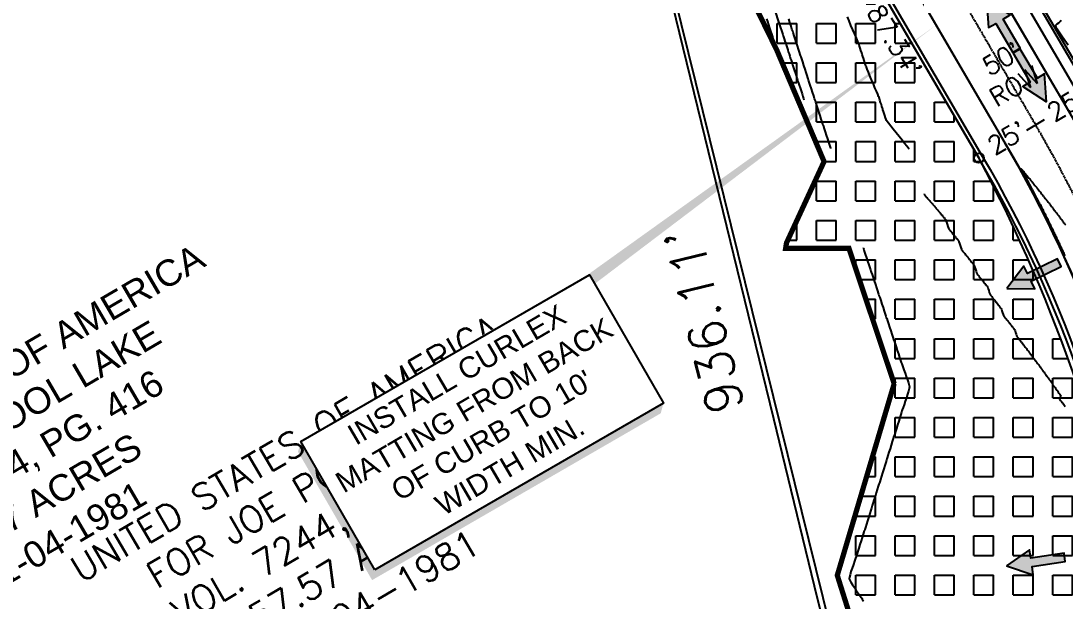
# Model space of a CAD drawing. Header units: feet. Extents: x 23 to 2149517, y -26 to 355304.
# Drawn here: x 2137040 to 2137437.8, y 340673.6 to 340894.4 of the extents above; entities that cross this region are included whole.
import ezdxf

# ---------------------------------------------------------------- set-up
doc = ezdxf.new("R2010")
doc.units = ezdxf.units.FT
doc.header["$MEASUREMENT"] = 0
doc.linetypes.add('xhpc023-pt$0$CL', pattern=[0.7000000000000001, 0.5, -0.05, 0.1, -0.05])
for name, color, linetype in [('A-EC-CURLEX-MATTING', 6, 'Continuous'), ('A-EC-FLOW-ARROWS', 252, 'Continuous'), ('A-EC-SILT-FENCE', 4, 'SILT_FENCE'), ('A-EC-TEXT2', 4, 'Continuous'), ('A-EC-TXT', 7, 'Continuous'), ('C-TOPO-MAJR-N', 7, 'Continuous'), ('C-TOPO-MINR-N', 2, 'Continuous'), ('xhpc023-pav$0$A-PV-BC', 2, 'Continuous'), ('xhpc023-pav$0$A-SW-N', 6, 'Continuous'), ('xhpc023-pt$0$V-FENC', 6, 'xhpc023-pt$0$BARBWIRE_2'), ('xhpc023-pt$0$V-PROP-ADJN-TEXT', 2, 'Continuous'), ('xhpc023-pt$0$V-PROP-CORN-TEXT-N', 2, 'Continuous'), ('xhpc023-pt$0$V-PROP-DIMS', 4, 'Continuous'), ('xhpc023-pt$0$V-PROP-N', 2, 'Continuous'), ('xhpc023-pt$0$V-PROP-RWAY-N', 7, 'Continuous'), ('xhpc023-pt$0$V-RWAY-CNTR-N', 4, 'xhpc023-pt$0$CL'), ('xhpc023-pt$0$V-RWAY-CNTR-TEXT-N', 2, 'Continuous'), ('xhpc023-pt$0$V-SUBD-TEXT-N', 2, 'Continuous')]:
    doc.layers.add(name, color=color, linetype=linetype)
doc.styles.add('L100', font='simplex', dxfattribs={"height": 10})
doc.styles.get("Standard").update_dxf_attribs({"font": 'arial.ttf'})
doc.styles.add('xhpc023-pt$0$L100', font='simplex', dxfattribs={"height": 10})
doc.styles.add('xhpc023-pt$0$L140', font='simplex', dxfattribs={"height": 14})
doc.styles.add('xhpc023-pt$0$L70', font='simplex.shx', dxfattribs={"height": 7})
doc.styles.add('xhpc023-pt$0$Standard', font='txt')
doc.linetypes.add('SILT_FENCE', pattern='A,0.5,-0.1,["SF",Standard,S=0.1,R=0,X=-0.1,Y=-0.05],-0.1', length=0.7)
doc.linetypes.add('xhpc023-pt$0$BARBWIRE_2', pattern='A,1,-0.02,["X",xhpc023-pt$0$Standard,S=0.075,R=0,X=-0.025,Y=-0.0375],-0.02', length=1.04)

# ---------------------------------------------------------------- blocks, each defined once
blk = doc.blocks.new('xhpc023-pav')
at = {"layer": 'xhpc023-pav$0$A-PV-BC'}
for p, q in [((2137390.835445189, 340942.685549508), (2137438.221031162, 340861.6894226951)), ((2137372.181869882, 340921.1012040622), (2137414.916281736, 340848.0553237449))]:
    blk.add_line(p, q, dxfattribs=at)
blk.add_arc((2136994.999222632, 340602.3890593276), 486.5, 9.308695657193455, 30.32913707320047, dxfattribs=at)
at = {"layer": 'xhpc023-pav$0$A-SW-N'}
blk.add_line((2137397.921856076, 340951.3662089626), (2137447.284246841, 340866.9911320272), dxfattribs=at)
at = {"layer": 'xhpc023-pav$0$A-SW-N', "flags": 128}
blk.add_lwpolyline([(2137393.632644502, 340950.776437751), (2137443.83169137, 340864.971265516)], dxfattribs=at)
blk = doc.blocks.new('ARROW')
blk.add_hatch(color=256).paths.add_polyline_path([(0, 0), (12, 6), (12, 2), (28, 2), (28, -2), (12, -2), (12, -6)])
blk.add_lwpolyline([(0, 0), (12, 6), (12, 2), (28, 2), (28, -2), (12, -2), (12, -6), (0, 0)])
blk = doc.blocks.new('xhpc023-pt')
at = {"layer": 'xhpc023-pt$0$V-FENC', "ltscale": 0.7, "flags": 128}
blk.add_lwpolyline([(2136514.2976, 337269.4969), (2136570.1388, 337337.2414), (2136585.414, 337353.5725), (2136594.1855, 337395.544), (2136652.2257, 337608.9808), (2136541.7389, 337937.1677), (2136539.295, 337939.0734), (2136530.4462, 337965.8143), (2136481.7183, 338104.5116), (2136409.7403, 338314.4813), (2136329.4097, 338548.9469), (2136294.9289, 338650.9816), (2136295.6198, 338656.1323), (2136392.0527, 338767.5967), (2136487.3699, 338876.5825), (2136639.9758, 339049.7607), (2136801.7113, 339276.0191), (2136929.9364, 339463.0247), (2137134.9757, 339758.5526), (2137290.5694, 339979.0231), (2137411.7409, 340150.6697), (2137459.0645, 340215.8817), (2137388.717, 340492.4901), (2137342.3063, 340679.2949), (2137326.793, 340742.9314), (2137285.3981, 340912.3917), (2137234.9283, 341127.6792), (2137374.1443, 341357.322), (2137513.0345, 341585.6613)], dxfattribs=at)
at = {"layer": 'xhpc023-pt$0$V-PROP-CORN-TEXT-N'}
blk.add_circle((2137404.990184732, 340842.248207573), 1.869778041070669, dxfattribs=at)
at = {"layer": 'xhpc023-pt$0$V-PROP-N'}
blk.add_line((2137459.212855893, 340216.1282179403), (2137234.303155893, 341124.8223179403), dxfattribs=at)
at = {"layer": 'xhpc023-pt$0$V-PROP-RWAY-N'}
for p, q in [((2137398.994158969, 340951.5136517644), (2137448.147385709, 340867.4960986549)), ((2137360.886881866, 340917.6339316985), (2137404.990184759, 340842.2482075256))]:
    blk.add_line(p, q, dxfattribs=at)
blk.add_arc((2136994.999222632, 340602.3890593275), 475, 7.58999735896405, 30.32913707320047, dxfattribs=at)
at = {"layer": 'xhpc023-pt$0$V-RWAY-CNTR-N'}
blk.add_line((2137359.741855307, 340969.0993464368), (2137426.56865645, 340854.8723732199), dxfattribs=at)
blk.add_arc((2136994.999222632, 340602.3890593275), 500, 9.776189447267441, 30.32913707320047, dxfattribs=at)
at = {"layer": 'xhpc023-pt$0$V-RWAY-CNTR-TEXT-N'}
for points in [[(2137399.689075188, 340851.3093879303, 0, 4.16666675, 0), (2137410.478311033, 340857.6214707776, 0, 0, 0), (2137442.84601857, 340876.5577193193, 0, 0, 0)], [(2137442.84601857, 340876.5577193193, 0, 4.16666675, 0), (2137432.056782724, 340870.245636472, 0, 0, 0), (2137410.478311033, 340857.6214707776, 0, 0, 0)]]:
    blk.add_lwpolyline(points, format="xyseb", dxfattribs=at)
at = {"layer": 'xhpc023-pt$0$V-SUBD-TEXT-N'}
blk.add_line((2137423.198801897, 340852.8881166715), (2137429.938510946, 340856.8566298687), dxfattribs=at)
at = {"layer": 'xhpc023-pt$0$V-PROP-ADJN-TEXT', "insert": (2137157.443192716, 340702.8384315716), "char_height": 10, "width": 268.24, "attachment_point": 5, "rotation": 30.329999999999995, "style": 'xhpc023-pt$0$L100'}
blk.add_mtext('UNITED STATES OF AMERICA \\PFOR JOE POOL LAKE\\PVOL. 7244, PG. 416\\P57.57 ACRES\\P11-04-1981', dxfattribs=at)
at = {"layer": 'xhpc023-pt$0$V-PROP-DIMS', "insert": (2137308.205655093, 340777.3683169804), "char_height": 14, "attachment_point": 8, "rotation": 103.90182074366489, "style": 'xhpc023-pt$0$L140'}
blk.add_mtext(" 936.11'", dxfattribs=at)
at = {"layer": 'xhpc023-pt$0$V-RWAY-CNTR-TEXT-N', "char_height": 6.999999999999998, "attachment_point": 8, "rotation": 30.407487063366368, "style": 'xhpc023-pt$0$L70'}
for s, insert in [("50'", (2137415.436768332, 340877.0108384485)), ('ROW', (2137420.380745684, 340866.5797748429)), ("25'", (2137440.112586442, 340859.5866024359)), ("25'", (2137417.418492569, 340846.8890395474))]:
    blk.add_mtext(s, dxfattribs=dict(at, insert=insert))
at = {"layer": 'xhpc023-pt$0$V-SUBD-TEXT-N', "insert": (2137375.868144723, 340888.7435001285), "char_height": 6.999999999999999, "attachment_point": 2, "rotation": 301.6685440305592, "style": 'xhpc023-pt$0$L70'}
blk.add_mtext("87.34'", dxfattribs=at)

msp = doc.modelspace()

# ---------------------------------------------------------------- block references
at = {"layer": 'A-EC-CURLEX-MATTING'}
msp.add_blockref('xhpc023-pt', (0, 0), dxfattribs=at)

# ---------------------------------------------------------------- next in the draw order: hatches: boundary and pattern name
h = msp.add_hatch(dxfattribs=at)
h.set_pattern_fill('SQUARE', color=256, scale=60)
h.set_pattern_definition([(0, (-6.905110941268504, -4.039733022276778), (0, 7.5), [7.5, -7.5]), (90, (-6.905110941268504, -4.039733022276778), (-7.5, 4.592425496802575e-16), [7.5, -7.5])])
edge = h.paths.add_edge_path()
edge.add_arc((2138044.920364796, 340728.8884577231), 582.549868641581, 186.4458415412512, 221.7550207109148, ccw=False)
edge.add_arc((2136881.465055925, 340563.6065300077), 593.059647057299, 9.695912894596994, 28.02375053832091)
edge.add_line((2137404.990184731, 340842.248207573), (2137360.886881866, 340917.6339316986))
edge.add_arc((2137447.707949495, 341046.5875479042), 155.4571738994623, 211.2000178376483, 236.0486576726285, ccw=False)
edge.add_line((2137314.735464028, 340966.0564916257), (2137301.640606266, 340964.6945763964))
edge.add_line((2137301.640606266, 340964.6945763964), (2137293.91233979, 340952.9078567094))
edge.add_line((2137293.91233979, 340952.9078567094), (2137303.613052608, 340937.493455536))
edge.add_line((2137303.613052608, 340937.493455536), (2137345.98990848, 340840.8869890364))
edge.add_line((2137345.98990848, 340840.8869890364), (2137331.349541475, 340808.3366731079))
edge.add_line((2137331.349541475, 340808.3366731079), (2137355.480564153, 340807.8482073526))
edge.add_line((2137355.480564153, 340807.8482073526), (2137372.696422414, 340756.3162998563))
edge.add_line((2137372.696422414, 340756.3162998563), (2137351.027091977, 340683.382985699))
edge.add_line((2137351.027091977, 340683.382985699), (2137357.983121533, 340661.3297413673))
edge.add_line((2137357.983121533, 340661.3297413673), (2137454.596581275, 340604.0820525663))
edge.add_line((2137454.596581275, 340604.0820525663), (2137415.546972534, 340530.506671625))
edge.add_line((2137415.546972534, 340530.506671625), (2137390.498604605, 340493.7517918989))
edge.add_line((2137390.498604605, 340493.7517918989), (2137422.027239899, 340493.3999162236))
edge.add_line((2137422.027239899, 340493.3999162236), (2137396.264817959, 340470.4547795679))
edge.add_line((2137396.264817959, 340470.4547795679), (2137454.809608257, 340441.951571139))
edge.add_line((2137454.809608257, 340441.951571139), (2137478.721074408, 340421.2216771093))
edge.add_line((2137478.721074408, 340421.2216771093), (2137537.812756838, 340413.1581665995))
edge.add_line((2137537.812756838, 340413.1581665995), (2137543.889847288, 340415.2275603599))
edge.add_line((2137543.889847288, 340415.2275603599), (2137550.003920866, 340414.6432426849))
edge.add_line((2137550.003920866, 340414.6432426849), (2137577.549523347, 340364.9155249138))
edge.add_line((2137577.549523347, 340364.9155249138), (2137601.618058874, 340330.6608063657))
edge.add_line((2137601.618058874, 340330.6608063657), (2137610.338732313, 340340.9410976825))

# ---------------------------------------------------------------- next in the draw order: linework, layer by layer
for points in [[(2137670.618949894, 340388.8840718181, -0.02090584998803552), (2137597.855944529, 340483.2289572108, -0.00680968228715306), (2137601.184633383, 340497.4725088385), (2137834.966461328, 340634.2431094002, -5.81057104170002), (2137834.966461328, 340634.2431094002, 0.8117029553674746), (2137866.430475758, 340724.8403492785, 0.0690546388535524), (2137866.430475758, 340724.8403492786), (2137654.428279599, 341086.2252913481, -0.1494408285484891), (2137653.080159736, 341091.9148086406, 0.8243029617849311), (2137560.967453928, 341116.030064568, -0.1494408285465315), (2137557.004318269, 341111.7310425944), (2137389.056232453, 341013.4754991157, -0.1494408285229424), (2137383.36671516, 341012.1273792529, 0.8242890851936016), (2137359.249636687, 340920.0139246461, -0.1493500992060968), (2137363.552107364, 340916.0487592211), (2137406.28489306, 340843.0056574671, -0.100424135199937), (2137467.540672525, 340663.6820290114, 0.03988419148315774), (2137488.118673597, 340566.5241378134, 0.03988419148315774)], [(2137660.463539619, 340381.4358398767, -0.0209986760302128), (2137590.347971621, 340472.5815931614, -0.4320536616441304), (2137598.499175208, 340508.066323558), (2137827.008403112, 340641.7522674534, -0.1508802876780829), (2137838.499803442, 340644.4409849645, 0.7844992614803186), (2137861.31170118, 340715.6724451469, -0.08874284122557287), (2137856.19988556, 340721.5340318514), (2137645.796890923, 341081.1756250702, -0.1494408285464827), (2137643.100651198, 341092.5546596554, 0.8243029617889933), (2137569.980255865, 341111.6976978658, -0.1494408285490073), (2137562.053984547, 341103.0996539178), (2137394.105898731, 341004.8441104392, -0.1494408285236509), (2137382.726864146, 341002.1478707138, 0.8242890851953945), (2137363.58230126, 340929.0265833936, -0.1493500992024052), (2137372.181869882, 340921.101204063), (2137414.916281736, 340848.0553237448, -0.1004241351999118), (2137477.457596973, 340664.9683452688, 0.03988419148314935), (2137497.705557931, 340569.3687201687, 1.206369059911169)], [(2137825.012378072, 340671.8656998815, 0.4142135623666523), (2137833.966684069, 340706.068337267), (2137615.316134238, 341079.8074669531, 0.4142135623921849), (2137587.95402433, 341086.97091175), (2137395.423806873, 340974.3322673094, 0.4133953263629456), (2137388.31061205, 340947.0012438462), (2137438.221031162, 340861.6894226951, -0.0865142089618434), (2137499.817470398, 340696.4145171692, 0.04345424113438745), (2137527.055833012, 340598.3765527958, 0.02828257050479633), (2137550.327899124, 340536.9013866673, 0.4470827196959448), (2137578.701722083, 340527.7652937868), (2137825.012378072, 340671.8656998815)], [(2137466.05313386, 340663.4890815574, 0.08014119165689629), (2137404.990184731, 340842.248207573), (2137360.886881866, 340917.6339316986, -0.1088495052783184), (2137314.735464028, 340966.0564916257), (2137301.640606266, 340964.6945763964), (2137293.91233979, 340952.9078567094), (2137303.613052608, 340937.493455536), (2137345.98990848, 340840.8869890364), (2137331.349541475, 340808.3366731079), (2137355.480564153, 340807.8482073526), (2137372.696422414, 340756.3162998563), (2137351.027091977, 340683.382985699), (2137357.983121533, 340661.3297413673), (2137454.596581275, 340604.0820525663)]]:
    msp.add_lwpolyline(points, format="xyb", dxfattribs=at)
at = {"layer": 'A-EC-SILT-FENCE', "const_width": 2}
msp.add_lwpolyline([(2137372.696422414, 340756.3162998563), (2137355.480564153, 340807.8482073526), (2137331.349541475, 340807.8482073526), (2137331.682842373, 340809.9184760617), (2137345.98990848, 340840.8869890364), (2137327.939890807, 340883.395895171), (2137293.91233979, 340952.9078567094)], dxfattribs=at)
at = {"layer": 'A-EC-SILT-FENCE', "const_width": 2, "elevation": 568}
msp.add_lwpolyline([(2137454.596581275, 340604.0820525663), (2137357.983121533, 340661.3297413673), (2137351.027091977, 340683.382985699), (2137372.696422414, 340756.3162998563)], dxfattribs=at)
at = {"layer": 'C-TOPO-MAJR-N', "color": 7, "linetype": 'Continuous', "lineweight": -3, "elevation": 570}
for points in [[(2137348.590750368, 340845.8183275396), (2137348.574777146, 340845.8673769876), (2137348.523474051, 340846.0249149326), (2137348.402700215, 340846.3957787511), (2137348.172675432, 340847.1021227089), (2137347.801697469, 340848.2412957988), (2137347.373564037, 340849.5559778905), (2137346.926378783, 340850.9291629829), (2137346.498245351, 340852.2438450746), (2137346.127267389, 340853.3830181644), (2137345.85154854, 340854.2296762513), (2137345.709192452, 340854.6668133338), (2137345.566836365, 340855.1039504163), (2137345.291117516, 340855.9506085031), (2137344.920139553, 340857.0897815929), (2137344.492006122, 340858.4044636847), (2137344.044820867, 340859.777648777), (2137343.616687435, 340861.0923308688), (2137343.245709472, 340862.2315039586), (2137342.969990624, 340863.0781620455), (2137342.827634536, 340863.515299128), (2137342.685278448, 340863.9524362105), (2137342.4095596, 340864.7990942973), (2137342.038581637, 340865.9382673872), (2137341.610448206, 340867.2529494789), (2137341.163262951, 340868.6261345712), (2137340.735129519, 340869.940816663), (2137340.364151557, 340871.0799897528), (2137340.088432708, 340871.9266478396), (2137339.94607662, 340872.3637849221), (2137339.803720532, 340872.8009220046), (2137339.528001684, 340873.6475800914), (2137339.157023721, 340874.7867531813), (2137338.72889029, 340876.101435273), (2137338.281705035, 340877.4746203654), (2137337.853571603, 340878.7893024571), (2137337.48259364, 340879.9284755469), (2137337.206874792, 340880.7751336338), (2137337.064518704, 340881.2122707163), (2137336.922162616, 340881.6494077988), (2137336.646443768, 340882.4960658856), (2137336.275465805, 340883.6352389755), (2137335.847332373, 340884.9499210672), (2137335.400147119, 340886.3231061596), (2137334.972013687, 340887.6377882513), (2137334.601035724, 340888.7769613412), (2137334.325316876, 340889.623619428), (2137334.182960788, 340890.0607565105), (2137334.0406047, 340890.497893593), (2137333.764885852, 340891.3445516798), (2137333.393907889, 340892.4837247697), (2137332.965774457, 340893.7984068614), (2137332.518589203, 340895.1715919537)], [(2137360.904309689, 340808.0067138546), (2137360.920571541, 340807.9578096493), (2137360.972787488, 340807.8007808264), (2137361.095690309, 340807.431175635), (2137361.32974989, 340806.7272891335), (2137361.707218097, 340805.5921304105), (2137362.142832695, 340804.2821082656), (2137362.597829422, 340802.9137983132), (2137363.03344402, 340801.6037761682), (2137363.410912226, 340800.4686174452), (2137363.691469782, 340799.624897759), (2137363.836352427, 340799.1891927241), (2137363.981235072, 340798.7534876893), (2137364.261792629, 340797.909768003), (2137364.639260835, 340796.77460928), (2137365.074875433, 340795.464587135), (2137365.529872161, 340794.0962771827), (2137365.965486758, 340792.7862550376), (2137366.342954965, 340791.6510963147), (2137366.623512521, 340790.8073766284), (2137366.768395166, 340790.3716715936), (2137366.913277811, 340789.9359665587), (2137367.193835367, 340789.0922468725), (2137367.571303574, 340787.9570881495), (2137368.006918172, 340786.6470660045), (2137368.461914899, 340785.2787560521), (2137368.897529497, 340783.9687339072), (2137369.274997704, 340782.8335751842), (2137369.55555526, 340781.9898554979), (2137369.700437905, 340781.5541504631), (2137369.84532055, 340781.1184454282), (2137370.125878106, 340780.274725742), (2137370.503346313, 340779.139567019), (2137370.93896091, 340777.829544874), (2137371.393957638, 340776.4612349216), (2137371.829572235, 340775.1512127767), (2137372.207040442, 340774.0160540537), (2137372.487597998, 340773.1723343675), (2137372.632480643, 340772.7366293326), (2137372.777363288, 340772.3009242978), (2137373.057920844, 340771.4572046114), (2137373.435389051, 340770.3220458885), (2137373.871003649, 340769.0120237435), (2137374.326000377, 340767.6437137911), (2137374.761614974, 340766.3336916461), (2137375.139083181, 340765.1985329231), (2137375.419640737, 340764.3548132369), (2137375.564523382, 340763.919108202), (2137375.715408714, 340763.5025557518), (2137376.010972988, 340762.7067175269), (2137376.407949927, 340761.6338047037), (2137376.863073258, 340760.3860284585), (2137377.333076703, 340759.0655999675), (2137377.774693987, 340757.7747304071), (2137378.144658836, 340756.6156309535), (2137378.399704972, 340755.6905127828), (2137378.496566121, 340755.1015870715), (2137378.407202663, 340754.5024337136), (2137378.160930663, 340753.5498360452), (2137377.800517367, 340752.3508104064), (2137377.368730021, 340751.0123731371), (2137376.908335872, 340749.6415405771), (2137376.462102166, 340748.3453290664), (2137376.072796152, 340747.2307549451), (2137375.783185074, 340746.4048345528), (2137375.636036179, 340745.9745842298), (2137375.495307888, 340745.5255669028), (2137375.22174832, 340744.6527290009), (2137374.853309268, 340743.4771621169), (2137374.427942527, 340742.1199578437), (2137373.983599888, 340740.702207774), (2137373.558233147, 340739.3450035008), (2137373.189794095, 340738.1694366168), (2137372.916234527, 340737.296598715), (2137372.775506237, 340736.847581388), (2137372.634777946, 340736.398564061), (2137372.361218378, 340735.5257261591), (2137371.992779327, 340734.3501592751), (2137371.567412585, 340732.9929550019), (2137371.123069946, 340731.5752049322), (2137370.697703205, 340730.218000659), (2137370.329264153, 340729.042433775), (2137370.055704585, 340728.1695958732), (2137369.914976294, 340727.7205785462), (2137369.774248003, 340727.2715612191), (2137369.500688436, 340726.3987233173), (2137369.132249384, 340725.2231564333), (2137368.706882643, 340723.8659521601), (2137368.262540004, 340722.4482020905), (2137367.837173262, 340721.0909978172), (2137367.46873421, 340719.9154309332), (2137367.195174643, 340719.0425930313), (2137367.054446352, 340718.5935757044), (2137366.913718062, 340718.1445583773), (2137366.640158494, 340717.2717204755), (2137366.271719442, 340716.0961535915), (2137365.8463527, 340714.7389493183), (2137365.402010062, 340713.3211992487), (2137364.97664332, 340711.9639949754), (2137364.608204268, 340710.7884280914), (2137364.334644701, 340709.9155901896), (2137364.19391641, 340709.4665728626), (2137364.05318812, 340709.0175555356), (2137363.779628552, 340708.1447176337), (2137363.4111895, 340706.9691507497), (2137362.985822758, 340705.6119464765), (2137362.54148012, 340704.1941964069), (2137362.116113378, 340702.8369921336), (2137361.747674326, 340701.6614252497), (2137361.474114758, 340700.7885873478), (2137361.333386468, 340700.3395700208), (2137361.192658177, 340699.8905526938), (2137360.919098609, 340699.0177147919), (2137360.550659558, 340697.8421479079), (2137360.125292816, 340696.4849436347), (2137359.680950177, 340695.0671935651), (2137359.255583436, 340693.7099892918), (2137358.887144384, 340692.5344224079), (2137358.613584816, 340691.661584506), (2137358.472856526, 340691.212567179), (2137358.321489997, 340690.7788516771), (2137358.021334833, 340689.9442683379), (2137357.618321507, 340688.8184323854), (2137357.158380492, 340687.5109590436), (2137356.687442258, 340686.1314635366), (2137356.251437278, 340684.7895610885), (2137355.896296024, 340683.5948669232), (2137355.667948969, 340682.6569962648), (2137355.612326584, 340682.0855643372), (2137355.799823214, 340681.5688674671), (2137356.225989181, 340680.7782481026), (2137356.824488916, 340679.7978906497), (2137357.528986854, 340678.7119795146), (2137358.273147429, 340677.6046991033), (2137358.990635076, 340676.560233822), (2137359.615114227, 340675.6627680768), (2137360.080249318, 340674.9964862738), (2137360.319704783, 340674.6455728193), (2137360.553387044, 340674.2762389852), (2137361.004089126, 340673.5639062335)]]:
    msp.add_lwpolyline(points, dxfattribs=at)
at = {"layer": 'C-TOPO-MINR-N', "color": 2, "linetype": 'Continuous', "lineweight": -3, "extrusion": (0.9508506915879067, 0.3096497413317174, 0), "elevation": 2137838.205158546}
msp.add_lwpolyline([(-337645.8121766977, 571), (-337645.8549261014, 571), (-337645.9959371653, 571), (-337646.3313650471, 571), (-337646.9682690977, 571), (-337647.9800047982, 571), (-337649.1156517843, 571), (-337650.2512987708, 571), (-337651.2630344714, 571), (-337652.0269476, 571), (-337652.4191268713, 571), (-337652.7860573078, 571), (-337653.3733662377, 571), (-337654.0708644147, 571), (-337654.7683625915, 571), (-337655.3556715219, 571), (-337655.7226019583, 571), (-337656.0778730131, 571), (-337656.7467540208, 571), (-337657.6288724859, 571), (-337658.6238559146, 571), (-337659.6313318117, 571), (-337660.5509276836, 571), (-337661.2822710352, 571), (-337661.7249893716, 571), (-337662.213989746, 571), (-337662.9945888665, 571), (-337663.9455780074, 571), (-337664.9457484434, 571), (-337665.8738914485, 571), (-337666.6087982969, 571), (-337667.0292602629, 571), (-337667.4675601536, 571), (-337668.1719306064, 571), (-337669.0065059487, 571), (-337669.8354205088, 571), (-337670.5228086141, 571), (-337670.9328045927, 571), (-337671.3097415634, 571), (-337671.9130669542, 571), (-337672.6295865551, 571), (-337673.3461061568, 571), (-337673.9494315474, 571), (-337674.3263685183, 571), (-337674.7618798563, 571), (-337675.5805150042, 571), (-337676.6315977239, 571), (-337677.7644517784, 571), (-337678.82840093, 571), (-337679.6727689415, 571), (-337680.1468795749, 571), (-337680.6114381962, 571), (-337681.3550108183, 571), (-337682.2380904413, 571), (-337683.1211700639, 571), (-337683.864742686, 571), (-337684.3293013073, 571), (-337684.7527067273, 571), (-337685.4692786243, 571), (-337686.3648200504, 571), (-337687.325134057, 571), (-337688.2360236952, 571), (-337688.9832920174, 571), (-337689.4527420752, 571), (-337689.9287166163, 571), (-337690.692631678, 571), (-337691.6259002443, 571), (-337692.6099352996, 571), (-337693.5261498278, 571), (-337694.2559568133, 571), (-337694.6807692408, 571), (-337695.1337110247, 571), (-337695.8586897349, 571), (-337696.719686908, 571), (-337697.5806840811, 571), (-337698.3056627914, 571), (-337698.7586045753, 571), (-337699.2013178606, 571), (-337700.0331853023, 571), (-337701.1208619046, 571), (-337702.3310026713, 571), (-337703.5302626065, 571), (-337704.5852967144, 571), (-337705.3627599982, 571), (-337705.7293074626, 571), (-337706.0617445214, 571), (-337706.596073876, 571), (-337707.1977006623, 571), (-337707.7320300168, 571), (-337708.0644670755, 571), (-337708.4356507298, 571), (-337709.2246838316, 571), (-337710.2947132576, 571), (-337711.5088858834, 571), (-337712.7303485856, 571), (-337713.8222482406, 571), (-337714.6477317247, 571), (-337715.0699459137, 571)], dxfattribs=at)
at = {"layer": 'C-TOPO-MINR-N', "color": 2, "linetype": 'Continuous', "lineweight": -3}
for points, elevation in [([(2137324.071872466, 340895.2735343976), (2137324.416328836, 340894.2158019547), (2137324.817605656, 340892.9835892625), (2137325.236402827, 340891.6975763025), (2137325.633420253, 340890.4784430563), (2137325.969357836, 340889.4468695055), (2137326.204915478, 340888.7235356314), (2137326.300793082, 340888.4291214159), (2137326.384962713, 340888.1706592208), (2137326.508009752, 340887.7928150105), (2137326.592179383, 340887.5343528154), (2137326.680012899, 340887.2646398206), (2137326.881017116, 340886.6474101794), (2137327.151349525, 340885.8172923928), (2137327.447167616, 340884.9089149619), (2137327.72462888, 340884.0569063876), (2137327.939890807, 340883.395895171), (2137328.049110888, 340883.060509813)], 572), ([(2137378.428394983, 340845.5948262128), (2137378.395808263, 340845.635845075), (2137378.288483218, 340845.7702128895), (2137378.030272935, 340846.0925590135), (2137377.527347789, 340846.7197504275), (2137376.692664345, 340847.760799267), (2137375.69249988, 340849.0094523458), (2137374.594823549, 340850.382119477), (2137373.467604509, 340851.7952104741), (2137372.378811917, 340853.1651351501), (2137371.396414929, 340854.4083033184), (2137370.588382702, 340855.4411247923), (2137370.022684392, 340856.1800093852), (2137369.767289156, 340856.5413669102), (2137369.603911316, 340856.9350865638), (2137369.37752447, 340857.5882712411), (2137369.117979868, 340858.3912608948), (2137368.85512876, 340859.234395478), (2137368.618822395, 340860.0080149438), (2137368.438912023, 340860.6024592451), (2137368.345248894, 340860.9080683348), (2137368.247769551, 340861.21143603), (2137368.058954682, 340861.8006504106), (2137367.812471748, 340862.5682928243), (2137367.541988214, 340863.4069446185), (2137367.281171541, 340864.2091871407), (2137367.063689193, 340864.8676017385), (2137366.923208632, 340865.2747697594), (2137366.764443898, 340865.6707469114), (2137366.429782504, 340866.4839354338), (2137365.958409947, 340867.6213580914), (2137365.389511729, 340868.9900376488), (2137364.762273348, 340870.4969968707), (2137364.115880306, 340872.0492585219), (2137363.489518102, 340873.553845367), (2137362.922372236, 340874.9177801709), (2137362.453628208, 340876.048085698), (2137362.122471518, 340876.8517847133), (2137361.968087666, 340877.2358999812), (2137361.810173784, 340877.6963410114), (2137361.563197222, 340878.4478877499), (2137361.276159803, 340879.3341960729), (2137360.998063355, 340880.1989218566), (2137360.777909699, 340880.8857209774), (2137360.664700661, 340881.2382493114), (2137360.551579603, 340881.5908143453), (2137360.331619503, 340882.2776942059), (2137360.05371661, 340883.1425007294), (2137359.766767172, 340884.0288457524), (2137359.519667437, 340884.7803411109), (2137359.361313656, 340885.2405986416), (2137359.191882934, 340885.6562810169), (2137358.820194067, 340886.5464530501), (2137358.291308641, 340887.805362658), (2137357.650288237, 340889.3272577574), (2137356.942194444, 340891.0063862652), (2137356.212088845, 340892.7369960982), (2137355.505033025, 340894.4133351731), (2137354.866088568, 340895.9296514069)], 571), ([(2137436.143344182, 340894.6982135003), (2137436.036933048, 340894.3180752359), (2137435.773099517, 340894.0394914041), (2137435.278298974, 340893.6249486277), (2137434.716655253, 340893.167566259), (2137434.329504403, 340892.8333920627), (2137434.130549282, 340892.6325596754), (2137434.061135022, 340892.5335591967), (2137434.04933361, 340892.4967601556), (2137434.055792379, 340892.4746482532), (2137434.113662101, 340892.3685717746), (2137434.306241296, 340892.0639958867), (2137434.74196313, 340891.4120446257), (2137435.534577875, 340890.2570124405), (2137436.551327651, 340888.7954252464), (2137437.737163741, 340887.1037039967), (2137439.037037424, 340885.2582696449)], 572), ([(2137437.857362012, 340804.9731454215), (2137437.723176421, 340805.2669222932), (2137437.587337613, 340805.5641903233), (2137437.501376146, 340805.7520031245), (2137437.411085258, 340805.9477831331), (2137437.265905732, 340806.2620951463), (2137437.122839447, 340806.5717063195), (2137437.038888281, 340806.7533838074), (2137436.936595413, 340806.9749880591), (2137436.787033175, 340807.298940151), (2137436.684604197, 340807.5204812096), (2137436.594869253, 340807.7129760619), (2137436.440294768, 340808.0441496761), (2137436.286187949, 340808.3742214529), (2137436.197856001, 340808.5634107923), (2137436.100526713, 340808.7720646749), (2137435.958221926, 340809.0770851786), (2137435.860764484, 340809.2856789374), (2137435.767828327, 340809.482957582), (2137435.604142017, 340809.8300266854), (2137435.440929941, 340810.1759968468), (2137435.349416489, 340810.3699786655), (2137435.256707401, 340810.5666649081), (2137435.121363733, 340810.8537566339), (2137435.029870179, 340811.047568062), (2137434.941223945, 340811.2338040062), (2137434.811482713, 340811.5059900805), (2137434.722721888, 340811.6921717043), (2137434.627934549, 340811.8911574846), (2137434.456407489, 340812.251233605), (2137434.2853408, 340812.6102659465), (2137434.191934571, 340812.8061203898), (2137434.10825967, 340812.9801152268), (2137433.985795849, 340813.2344100878), (2137433.902013888, 340813.408353649), (2137433.809436513, 340813.6007690847), (2137433.637850394, 340813.9573778862), (2137433.459585315, 340814.3277131019), (2137433.346971059, 340814.5613077806), (2137433.228865895, 340814.8044785269), (2137433.03877173, 340815.1953041082), (2137432.85598381, 340815.5709608176), (2137432.759797376, 340815.7686249482), (2137432.683338427, 340815.9259179697), (2137432.571548711, 340816.1558563491), (2137432.494993156, 340816.3131021481), (2137432.388856784, 340816.5292874384), (2137432.187432052, 340816.9392520965), (2137431.986507675, 340817.3481297438), (2137431.881872367, 340817.5610540017), (2137431.810883638, 340817.7056199876), (2137431.707092003, 340817.9169533164), (2137431.636014487, 340818.0614754603), (2137431.526479878, 340818.2823290832), (2137431.315299784, 340818.7078421393), (2137431.104626534, 340819.132271254), (2137430.996612458, 340819.3498730528), (2137430.931194444, 340819.48175848), (2137430.835547801, 340819.6745547124), (2137430.770048788, 340819.8063997399), (2137430.65707694, 340820.0318978869), (2137430.436014003, 340820.472887596), (2137430.215464382, 340820.9127964677), (2137430.104032486, 340821.1350521026), (2137430.044285396, 340821.2543040482), (2137429.956930236, 340821.4286320151), (2137429.897109908, 340821.5478470647), (2137429.780661953, 340821.7779656905), (2137429.549589111, 340822.234359537), (2137429.319036044, 340822.6896756845), (2137429.204147408, 340822.9165612131), (2137429.110716456, 340823.1011941393), (2137429.017211806, 340823.2857895683), (2137428.897249014, 340823.5205043906), (2137428.656039632, 340823.9922290907), (2137428.415356462, 340824.4628792645), (2137428.296972306, 340824.694370508), (2137428.213311333, 340824.858063805), (2137428.130368556, 340825.0201994398), (2137428.050382014, 340825.1751743096), (2137427.970333487, 340825.3301173283), (2137427.849074645, 340825.5649651672), (2137427.601819149, 340826.0438284014), (2137427.355386035, 340826.5210689984), (2137427.236594338, 340826.7510489257), (2137427.166536864, 340826.8854582737), (2137427.096430449, 340827.0198422258), (2137426.972158918, 340827.2581747672), (2137426.714409365, 340827.7524898259), (2137426.457538604, 340828.2450981102), (2137426.335903448, 340828.4783103285), (2137426.27593776, 340828.5922362038), (2137426.215936837, 340828.7061436157), (2137426.088837984, 340828.9475328543), (2137425.820638001, 340829.4568999934), (2137425.553180799, 340829.9648420419), (2137425.428310289, 340830.2019560087), (2137425.378600068, 340830.2954822041), (2137425.328866051, 340830.3889958077), (2137425.198693712, 340830.6338372027), (2137424.920139751, 340831.1577667387), (2137424.64218977, 340831.6805514533), (2137424.513829374, 340831.9219583843), (2137424.474537792, 340831.995169678), (2137424.435231595, 340832.0683731642), (2137424.301734746, 340832.3170593657), (2137424.012928658, 340832.8550635211), (2137423.724584973, 340833.39220169), (2137423.592475331, 340833.6382899319), (2137423.563765037, 340833.6912720847), (2137423.535047072, 340833.7442501), (2137423.397969848, 340833.9971709097), (2137423.09901887, 340834.5487638556), (2137422.800385949, 340835.0997681953), (2137422.664262893, 340835.3509231864), (2137422.628326186, 340835.4166010834), (2137422.542082717, 340835.5742859836), (2137422.334405859, 340835.9539688478), (2137422.079938809, 340836.4191322278), (2137421.85332476, 340836.8332586753), (2137421.729206905, 340837.0598307421), (2137421.597149593, 340837.2888369077), (2137421.386819646, 340837.6523195698), (2137421.197022442, 340837.9923089531), (2137421.126563361, 340838.1508352819), (2137421.247604427, 340838.0290830281), (2137421.492972568, 340837.7320672051), (2137421.75247052, 340837.4075638495), (2137421.915901018, 340837.2033489976), (2137422.083709005, 340837.0004661142), (2137422.392939671, 340836.6262591238), (2137422.741097509, 340836.2048419066), (2137423.025687014, 340835.8603283422), (2137423.144212679, 340835.7168323103), (2137423.203326948, 340835.6445674057), (2137423.265602942, 340835.5678341977), (2137423.390379739, 340835.4155543626), (2137423.686017865, 340835.0547622785), (2137424.038922846, 340834.6240796304), (2137424.335500206, 340834.2621281035), (2137424.462155469, 340834.1075293832), (2137424.512040476, 340834.0455708362), (2137424.561913718, 340833.9836026881), (2137424.670452068, 340833.8501065188), (2137424.929089594, 340833.5320033962), (2137425.248819945, 340833.1387030896), (2137425.540636767, 340832.7796153678), (2137425.715533707, 340832.5641500002), (2137425.943320849, 340832.2819668618), (2137426.304764275, 340831.8337054127), (2137426.642367788, 340831.4148565985), (2137426.798635195, 340831.2209113652), (2137426.881069206, 340831.117708655), (2137426.963431063, 340831.0144482875), (2137427.049437696, 340830.9058256955), (2137427.137020556, 340830.7952358815), (2137427.308281139, 340830.5810272573), (2137427.66817712, 340830.1309681855), (2137428.02969393, 340829.678844846), (2137428.205816999, 340829.4584434191), (2137428.310811008, 340829.3248145239), (2137428.415751894, 340829.1911433279), (2137428.569937031, 340828.9967261471), (2137428.891453141, 340828.5914358393), (2137429.231845915, 340828.162252122), (2137429.442661045, 340827.8961547122), (2137429.642572233, 340827.6423543632), (2137429.959551158, 340827.2394677686), (2137430.259090476, 340826.8585835575), (2137430.406682842, 340826.6707903587), (2137430.483950402, 340826.5717117153), (2137430.596799632, 340826.4267850422), (2137430.6739328, 340826.3276016271), (2137430.754333138, 340826.2235575956), (2137430.873610965, 340826.0690669791), (2137430.955409179, 340825.9632479239), (2137431.102161539, 340825.7750997122), (2137431.397227003, 340825.3969819325), (2137431.707431742, 340824.999386109), (2137431.899601925, 340824.7528037667), (2137432.081743043, 340824.517732403), (2137432.37040819, 340824.1447495292), (2137432.645244947, 340823.7894666902), (2137432.785900893, 340823.6074954309), (2137432.882361642, 340823.4816796525), (2137433.023254611, 340823.2976561549), (2137433.119638153, 340823.1717808762), (2137433.264008663, 340822.98369206), (2137433.541926786, 340822.6216522185), (2137433.820686043, 340822.258465585), (2137433.967579953, 340822.0669363927), (2137434.073525338, 340821.9276703032), (2137434.228254799, 340821.7239625899), (2137434.334011283, 340821.5845528435), (2137434.444236328, 340821.4383197059), (2137434.607758286, 340821.221186015), (2137434.719900321, 340821.0724576561), (2137434.855711168, 340820.8939112218), (2137435.11195864, 340820.5572918), (2137435.377874668, 340820.2079258167), (2137435.542691183, 340819.9911396982), (2137435.698765914, 340819.784660821), (2137435.945900101, 340819.4573287898), (2137436.18449094, 340819.1411383732), (2137436.314935628, 340818.96808434), (2137436.439427111, 340818.801607725), (2137436.621258474, 340818.558115024), (2137436.745647794, 340818.391561612), (2137436.876007662, 340818.2174468187), (2137437.111460668, 340817.9030182936), (2137437.347734141, 340817.587427873), (2137437.48055541, 340817.4098273936), (2137437.614176375, 340817.2296440566), (2137437.809340734, 340816.966104666), (2137437.942851122, 340816.7858388979)], 571), ([(2137383.992291225, 340828.5096041582), (2137384.008020109, 340828.4915107282), (2137384.067558262, 340828.4230127602), (2137384.214302746, 340828.254178474), (2137384.481439868, 340827.9468362865), (2137384.853654046, 340827.5186461176), (2137385.169142434, 340827.1558121838), (2137385.32154076, 340826.9807547776), (2137385.450006088, 340826.8353291174), (2137385.638049671, 340826.6229435512), (2137385.766635592, 340826.4776233095), (2137385.888085058, 340826.3395938707), (2137386.104566164, 340826.0933779577), (2137386.327429487, 340825.8397810449), (2137386.468025605, 340825.6796086067), (2137386.604631568, 340825.523189512), (2137386.821327121, 340825.2747680378), (2137387.038166879, 340825.0260227718), (2137387.175205459, 340824.8686323015), (2137387.312947515, 340824.7096678372), (2137387.531451382, 340824.4571982492), (2137387.750102196, 340824.2043986148), (2137387.888285094, 340824.0444440111), (2137388.027184958, 340823.8828847313), (2137388.247531782, 340823.6262882022), (2137388.468028373, 340823.369355201), (2137388.607377536, 340823.206786505), (2137388.747457534, 340823.0425816049), (2137388.969682935, 340822.7817771362), (2137389.192061001, 340822.5206295927), (2137389.332598994, 340822.3553954684), (2137389.473882087, 340822.1884927367), (2137389.698022697, 340821.9233970825), (2137389.922318953, 340821.6579515678), (2137390.064068983, 340821.4899992544), (2137390.206578785, 340821.3203450236), (2137390.432672284, 340821.0508726125), (2137390.658924493, 340820.7810433653), (2137390.801910431, 340820.6103186268), (2137390.945671236, 340820.4378577229), (2137391.173756386, 340820.1639205746), (2137391.402003401, 340819.8896194187), (2137391.546249804, 340819.716066492), (2137391.694803456, 340819.5426811042), (2137391.930781558, 340819.2674202846), (2137392.162235639, 340818.9892028505), (2137392.297217231, 340818.806947619), (2137392.406444408, 340818.5034066097), (2137392.623399487, 340817.8459135923), (2137392.894184499, 340817.0115611997), (2137393.16490148, 340816.177442065), (2137393.381652461, 340815.5206488211), (2137393.490539478, 340815.2182741011), (2137393.624268949, 340815.0405460404), (2137393.853773486, 340814.7696333344), (2137394.087977983, 340814.501337586), (2137394.235807335, 340814.3314603978), (2137394.381036158, 340814.1575657905), (2137394.611466433, 340813.8813291988), (2137394.842064103, 340813.6047193472), (2137394.98779511, 340813.4297049601), (2137395.134343993, 340813.2528732364), (2137395.366876285, 340812.9719635423), (2137395.599579414, 340812.6906728532), (2137395.746640807, 340812.5126981448), (2137395.894537044, 340812.3328680777), (2137396.129214912, 340812.0471876194), (2137396.364067162, 340811.7611182053), (2137396.512486543, 340811.5801212711), (2137396.665348914, 340811.3991940571), (2137396.908201686, 340811.111916001), (2137397.146444922, 340810.8216218339), (2137397.28547869, 340810.6316462871), (2137397.390625201, 340810.3408717912), (2137397.595577449, 340809.7193698501), (2137397.850395956, 340808.9326301301), (2137398.105141239, 340808.1461422982), (2137398.309873819, 340807.525396021), (2137398.414654215, 340807.2358809653), (2137398.552344224, 340807.0507884729), (2137398.788498173, 340806.7683712815), (2137399.029452097, 340806.4886068179), (2137399.181542026, 340806.3114725089), (2137399.331029588, 340806.1301511689), (2137399.568250552, 340805.842076647), (2137399.80565217, 340805.5536029225), (2137399.955681691, 340805.3710839745), (2137400.106594736, 340805.1866195481), (2137400.346086179, 340804.8935429651), (2137400.585762156, 340804.6000585698), (2137400.737228803, 340804.4143707064), (2137400.889598124, 340804.2266949899), (2137401.13140921, 340803.9285075199), (2137401.373408831, 340803.6299033669), (2137401.526343757, 340803.4409776015), (2137401.680201102, 340803.2500203125), (2137401.924382524, 340802.9466098046), (2137402.168756606, 340802.6427734721), (2137402.323191931, 340802.4505387091), (2137402.482260951, 340802.2582226394), (2137402.735016507, 340801.9527988784), (2137402.983047762, 340801.6442795584), (2137403.12794388, 340801.4426768119), (2137403.22788346, 340801.168225805), (2137403.417187531, 340800.5936410041), (2137403.651133965, 340799.8691272402), (2137403.885000638, 340799.1448893442), (2137404.07406542, 340798.5711321472), (2137404.173606187, 340798.2980604803), (2137404.317043494, 340798.1018015033), (2137404.562811494, 340797.8018994855), (2137404.813515521, 340797.5046939838), (2137404.97176091, 340797.3165245553), (2137405.127409073, 340797.1239233864), (2137405.374453644, 340796.8178715839), (2137405.621698294, 340796.5113820854), (2137405.777946694, 340796.3174678285), (2137405.935174845, 340796.1214178529), (2137406.184736823, 340795.8098756465), (2137406.434503417, 340795.4978858188), (2137406.592345416, 340795.3004929792), (2137406.751189585, 340795.1009154914), (2137407.003326521, 340794.7837572441), (2137407.255672757, 340794.4661411347), (2137407.415144823, 340794.2651900605), (2137407.579425339, 340794.0640344128), (2137407.840501868, 340793.7445147517), (2137408.09674836, 340793.4218192277), (2137408.246538768, 340793.2111359913), (2137408.341673998, 340792.9517571778), (2137408.516803498, 340792.4196660937), (2137408.731887018, 340791.7513686895), (2137408.946884302, 340791.0833709153), (2137409.121755098, 340790.5521787215), (2137409.216459152, 340790.2942980582), (2137409.364677371, 340790.0894138476), (2137409.61848888, 340789.7760684071), (2137409.877361652, 340789.465469408), (2137410.04076366, 340789.2688245219), (2137410.201572346, 340789.0675264143), (2137410.456851437, 340788.7476004504), (2137410.712348336, 340788.4272033518), (2137410.873810449, 340788.2244918398), (2137411.036340341, 340788.0194788839), (2137411.294362673, 340787.693637239), (2137411.552607983, 340787.3673133046), (2137411.715806815, 340787.1608534801), (2137411.880099018, 340786.9520371401), (2137412.140930267, 340786.6201384303), (2137412.401989839, 340786.2877459069), (2137412.566967014, 340786.077448126), (2137412.73695015, 340785.866808845), (2137413.007135103, 340785.5321601785), (2137413.272372394, 340785.1942432184), (2137413.427512547, 340784.9737990566), (2137413.544931778, 340784.6491017783), (2137413.752843819, 340784.0095094102), (2137413.990830409, 340783.265265395), (2137414.198473289, 340782.6266131759), (2137414.315354195, 340782.3037961957), (2137414.468796132, 340782.0896653276), (2137414.731408166, 340781.7619266872), (2137414.999221511, 340781.4369929223), (2137415.168267381, 340781.2312766804), (2137415.334727073, 340781.0206565433), (2137415.599026607, 340780.6858526715), (2137415.863564281, 340780.350540081), (2137416.030738394, 340780.1383937876), (2137416.199081385, 340779.9237594536), (2137416.466383473, 340779.5825611606), (2137416.733929628, 340779.2408415521), (2137416.903004819, 340779.0246432722), (2137417.073278264, 340778.8058946624), (2137417.343658285, 340778.4581420629), (2137417.614288506, 340778.1098551162), (2137417.785312552, 340777.8895034649), (2137417.961567204, 340777.6686574483), (2137418.241773091, 340777.3177191307), (2137418.51689961, 340776.9634057414), (2137418.677916157, 340776.7324345097), (2137418.787052471, 340776.4334639945), (2137418.972355637, 340775.8614369894), (2137419.182950261, 340775.1987337228), (2137419.367960948, 340774.6277344228), (2137419.476512302, 340774.3308193174), (2137419.635690012, 340774.1067452837), (2137419.907979723, 340773.7635511839), (2137420.185628386, 340773.4232305249), (2137420.360882954, 340773.2077768132), (2137420.533562511, 340772.9871341757), (2137420.807794367, 340772.63632679), (2137421.082287818, 340772.284968239), (2137421.255752156, 340772.0626721056), (2137421.430502183, 340771.8376767912), (2137421.708036159, 340771.4799333902), (2137421.985838562, 340771.1216245253), (2137422.161393872, 340770.8949328192), (2137422.338268803, 340770.6654711024), (2137422.619191947, 340770.3006099168), (2137422.900390603, 340769.935168452), (2137423.078092067, 340769.7039658977), (2137423.257148334, 340769.4699199169), (2137423.541550903, 340769.0977525482), (2137423.826236328, 340768.7249895449), (2137424.006141161, 340768.4891566602), (2137424.187437288, 340768.2504042275), (2137424.475412891, 340767.8707353424), (2137424.763678967, 340767.4904549022), (2137424.945846512, 340767.2498678039), (2137425.129443213, 340767.0062822044), (2137425.42108897, 340766.6189092124), (2137425.713033103, 340766.2309081532), (2137425.89752493, 340765.9854383523), (2137426.083485207, 340765.7368881321), (2137426.378901911, 340765.3416008443), (2137426.674625193, 340764.9456683582), (2137426.861505202, 340764.6951825434), (2137427.04989446, 340764.4415312858), (2137427.349186754, 340764.0381115549), (2137427.648794141, 340763.6340288463), (2137427.838128676, 340763.3783886552), (2137428.029014829, 340763.1194947433), (2137428.332291389, 340762.707716083), (2137428.635891885, 340762.2952559858), (2137428.827749846, 340762.0343177632), (2137429.021203447, 340761.7700341301), (2137429.328577175, 340761.3496613116), (2137429.636284027, 340760.9285878848), (2137429.830736998, 340760.6622024266), (2137430.026831363, 340760.3923762898), (2137430.338419597, 340759.9631649157), (2137430.650350502, 340759.5332330148), (2137430.847472882, 340759.2612452972), (2137431.046284223, 340758.9857178776), (2137431.362208952, 340758.5474139302), (2137431.67848628, 340758.1083687535), (2137431.878355417, 340757.8306176458), (2137432.079962991, 340757.549223871), (2137432.400351088, 340757.1015632331), (2137432.721102109, 340756.6531398403), (2137432.923798453, 340756.3694578014), (2137433.07390373, 340756.1585115744), (2137433.316503034, 340755.8172131811), (2137433.590093112, 340755.4321290706), (2137433.833170709, 340755.0898256925), (2137433.984232568, 340754.876869496), (2137434.136511751, 340754.6613636631), (2137434.382641562, 340754.3126665689), (2137434.660219117, 340753.9192274523), (2137434.90684153, 340753.5694955523), (2137435.060105918, 340753.3519201078), (2137435.226107826, 340753.1275513037), (2137435.498841516, 340752.7628994077), (2137435.797752174, 340752.3546037828), (2137436.042284986, 340751.9993037917), (2137436.151885139, 340751.7936387977), (2137436.093661188, 340751.5396119296), (2137435.942826381, 340751.1288357434), (2137435.792444607, 340750.7183879617), (2137435.735579753, 340750.4653463066), (2137435.849708751, 340750.2650180763), (2137436.103228156, 340749.9209885489), (2137436.413032348, 340749.525940028), (2137436.696015711, 340749.1725548168), (2137436.869072625, 340748.9535152185), (2137437.031934064, 340748.735143722), (2137437.295223621, 340748.3817465233), (2137437.592174607, 340747.9829814872), (2137437.856020335, 340747.6285064784)], 571)]:
    msp.add_lwpolyline(points, dxfattribs=dict(at, elevation=elevation))

# ---------------------------------------------------------------- next in the draw order: block references
msp.add_blockref('xhpc023-pav', (0, 0))
at = {"layer": 'A-EC-FLOW-ARROWS', "yscale": 0.8, "zscale": 0.8}
for p, xscale, rotation in [((2137407.926010269, 340902.5808576794), -0.8, 120.4537439290261), ((2137430.735420377, 340863.5927595976), -0.7999999999999999, 300.4537439290261), ((2137415.573693577, 340792.5632829322), -0.7999999999999999, 206.1710077228102), ((2137415.48970644, 340686.966194694), -0.7999999999999997, 188.3828015298344)]:
    msp.add_blockref('ARROW', p, dxfattribs=dict(at, xscale=xscale, rotation=rotation))

# ---------------------------------------------------------------- next in the draw order: texts
at = {"layer": 'A-EC-TEXT2', "insert": (2137038.644879861, 340726.1135238318), "char_height": 10, "width": 268.24, "attachment_point": 5, "rotation": 30.329999999999995}
msp.add_mtext('UNITED STATES OF AMERICA \\PFOR JOE POOL LAKE\\PVOL. 7244, PG. 416\\P57.57 ACRES\\P11-04-1981', dxfattribs=at)
at = {"layer": 'A-EC-TXT', "insert": (2136921.636220186, 340922.6979665001), "char_height": 8, "width": 184.1887652692553, "attachment_point": 1, "rotation": 30.329137066136013, "bg_fill": 3, "box_fill_scale": 1.5, "bg_fill_color": 256, "bg_fill_transparency": 0}
msp.add_mtext('AFTER STORM SEWER CONSTRUCTION INSTALL STONE FILTER DAM. UPON COMPLETION OF GROUTED ROCK RIP RAP, INSTALL SILT FENCE WITH STONE OVERFLOW STRUCTURE.', dxfattribs=at)
at = {"layer": 'A-EC-TXT', "insert": (2137152.083348159, 340732.8327939892, 568), "char_height": 8, "attachment_point": 1, "rotation": 30.329137066400975, "style": 'L100', "bg_fill": 3, "box_fill_scale": 1.5, "bg_fill_color": 256, "bg_fill_transparency": 0}
msp.add_mtext_dynamic_manual_height_columns("\\pi13.264;{\\fArial|b0|i0|c0|p34;INSTALL CURLEX \\P\\pi0.11014;MATTING FROM BACK \\P\\pi16.839;OF CURB TO 10' \\P\\pi28.495;WIDTH MIN.}", width=119.1998082910232, gutter_width=20, heights=[0], dxfattribs=at)

# ---------------------------------------------------------------- next in the draw order: linework, layer by layer
at = {"layer": 'A-EC-TXT', "elevation": 568}
msp.add_lwpolyline([(2137174.832070555, 340685.4308509924), (2137146.619246543, 340734.2968956042), (2137256.586750613, 340797.7866636806), (2137284.799574623, 340748.9206190686)], close=True, dxfattribs=at)
at = {"layer": 'A-EC-TXT'}
for points in [[(2137256.586750613, 340797.7866636806, 568), (2137389.526757838, 340893.4483326546, 568), (2137253.122648998, 340795.7866636807, 568), (2137389.526757838, 340893.4483326546, 568)], [(2137256.586750613, 340797.7866636806, 568), (2137389.526757838, 340893.4483326546, 568), (2137258.586750613, 340794.3225620654, 568), (2137389.526757838, 340893.4483326546, 568)], [(2137173.796794374, 340681.5671476872, 568), (2137174.832070555, 340685.4308509924, 568), (2137283.764298443, 340745.0569157636, 568), (2137284.799574623, 340748.9206190686, 568)], [(2137145.583970363, 340730.4331922991, 568), (2137146.619246543, 340734.2968956042, 568), (2137173.796794374, 340681.5671476872, 568), (2137174.832070555, 340685.4308509924, 568)]]:
    msp.add_solid(points, dxfattribs=at)

doc.saveas('drawing.dxf')
